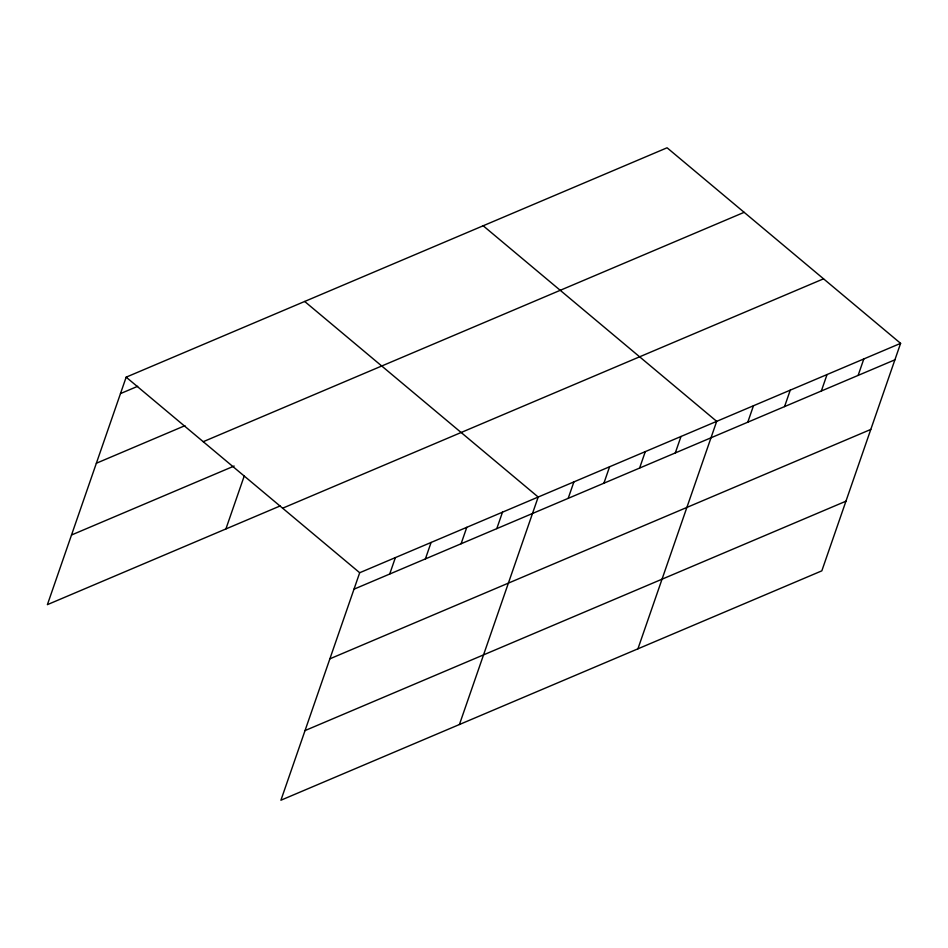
<?xml version="1.0" encoding="UTF-8"?>
<svg xmlns="http://www.w3.org/2000/svg" width="948" height="948" viewBox="0 0 948 948"><rect width="100%" height="100%" fill="white"/><g stroke="black" fill="none" stroke-linecap="round" stroke-linejoin="round"><path stroke-width="1.42" d="M900.6 343.354L359.695 572.734L280.916 800.219L821.833 570.838L900.6 343.354L667.084 147.781L126.167 377.162L47.4 604.646L280.11 505.959M225.897 528.948L244.228 476.014M389.699 574.038L395.387 557.602M425.403 558.893L431.091 542.457M461.095 543.761L466.795 527.325M496.799 528.617L502.487 512.181M459.425 724.521L538.191 497.036L304.675 301.464M568.196 498.34L573.896 481.904M603.9 483.207L609.588 466.76M639.604 468.063L645.292 451.627M675.296 452.931L680.996 436.483M637.921 648.823L716.688 421.35L483.172 225.766M747.782 422.192L753.47 405.744M784.565 406.585L790.253 390.149M821.347 390.991L827.035 374.555M858.13 375.396L863.818 358.96M120.479 393.598L137.673 386.31M96.364 463.24L184.955 425.676M203.239 441.697L744.144 212.328M71.515 535.004L234.144 466.037M282.634 508.199L823.539 278.819M353.995 589.182L894.912 359.802M329.88 658.824L870.785 429.444M305.031 730.576L845.948 501.196M126.167 377.162L359.695 572.734"/></g></svg>
